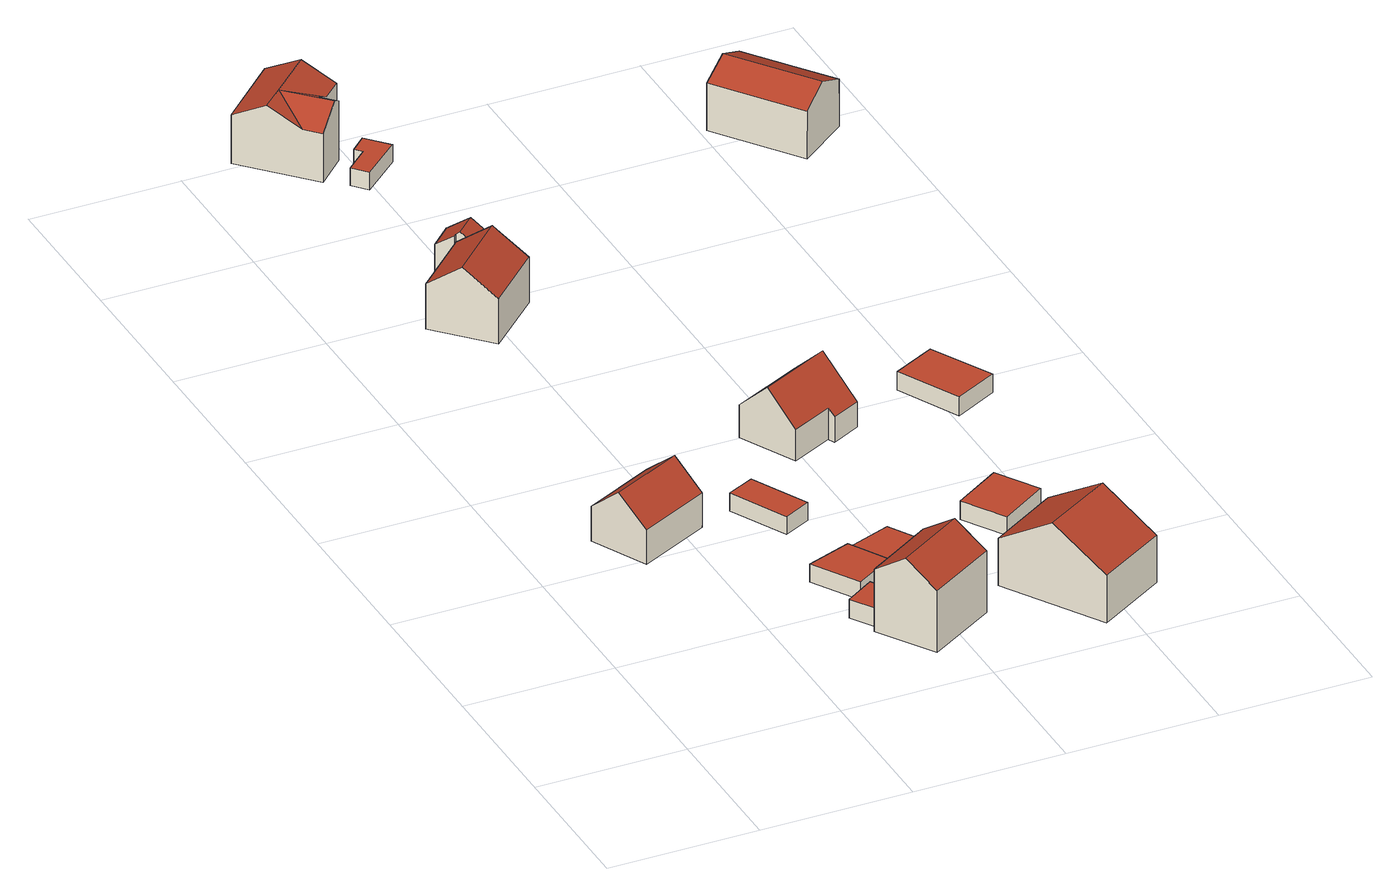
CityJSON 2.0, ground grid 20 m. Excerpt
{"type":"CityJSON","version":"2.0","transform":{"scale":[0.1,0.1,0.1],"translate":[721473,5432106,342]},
"CityObjects":{
"building1":{"type":"Building","attributes":{"Gemeindeschluessel":"09375199","HoeheDach":"352.457","HoeheGrund":"344.060","Methode":"1000","NiedrigsteTraufeDesGebaeudes":"348.888","Geometrietyp2DReferenz":"3000","measuredHeight":8.4,"function":"31001_1000","roofType":"3100"},"address":[{"Country":"Germany","Locality":"Sinzing","ThoroughfareName":"Eilsbrunner Straße 8"}],"geometry":[{"type":"Solid","lod":"2","boundaries":[[[[0,1,2,3]],[[4,0,3,5,6]],[[3,2,7,5]],[[8,7,2,1,9]],[[6,5,7,8]],[[8,9,4,6]],[[9,1,0,4]]]],"semantics":{"surfaces":[{"type":"RoofSurface","Dachneigung":"49.779","Dachorientierung":"156.264","Flaeche":"57.991","Z_MAX":"8.397","Z_MAX_ASL":"352.457","Z_MIN":"4.828","Z_MIN_ASL":"348.888"},{"type":"WallSurface","Flaeche":"55.772","Z_MAX":"8.397","Z_MAX_ASL":"352.457","Z_MIN":"0.000","Z_MIN_ASL":"344.060"},{"type":"RoofSurface","Dachneigung":"49.779","Dachorientierung":"336.264","Flaeche":"58.015","Z_MAX":"8.397","Z_MAX_ASL":"352.457","Z_MIN":"4.831","Z_MIN_ASL":"348.891"},{"type":"WallSurface","Flaeche":"55.797","Z_MAX":"8.397","Z_MAX_ASL":"352.457","Z_MIN":"0.000","Z_MIN_ASL":"344.060"},{"type":"WallSurface","Flaeche":"50.773","Z_MAX":"4.831","Z_MAX_ASL":"348.891","Z_MIN":"0.000","Z_MIN_ASL":"344.060"},{"type":"GroundSurface","Flaeche":"88.578","Z_MAX":"0.000","Z_MAX_ASL":"344.060","Z_MIN":"0.000","Z_MIN_ASL":"344.060"},{"type":"WallSurface","Flaeche":"50.701","Z_MAX":"4.833","Z_MAX_ASL":"348.893","Z_MIN":"0.000","Z_MIN_ASL":"344.060"}],"values":[[0,1,2,3,4,5,6]]}}]},
"building2":{"type":"Building","attributes":{"Gemeindeschluessel":"09375199","HoeheDach":"347.260","HoeheGrund":"344.720","Methode":"1000","NiedrigsteTraufeDesGebaeudes":"347.260","Geometrietyp2DReferenz":"3000","measuredHeight":2.54,"function":"31001_2000","roofType":"1000"},"geometry":[{"type":"Solid","lod":"2","boundaries":[[[[10,11,12,13]],[[14,10,13,15]],[[16,12,11,17]],[[17,11,10,14]],[[15,16,17,14]],[[15,13,12,16]]]],"semantics":{"surfaces":[{"type":"RoofSurface","Dachneigung":"90.000","Dachorientierung":"-1.000","Flaeche":"17.476","Z_MAX":"2.540","Z_MAX_ASL":"347.260","Z_MIN":"2.540","Z_MIN_ASL":"347.260"},{"type":"WallSurface","Flaeche":"9.649","Z_MAX":"2.540","Z_MAX_ASL":"347.260","Z_MIN":"0.000","Z_MIN_ASL":"344.720"},{"type":"WallSurface","Flaeche":"9.726","Z_MAX":"2.540","Z_MAX_ASL":"347.260","Z_MIN":"0.000","Z_MIN_ASL":"344.720"},{"type":"WallSurface","Flaeche":"11.631","Z_MAX":"2.540","Z_MAX_ASL":"347.260","Z_MIN":"0.000","Z_MIN_ASL":"344.720"},{"type":"GroundSurface","Flaeche":"17.476","Z_MAX":"0.000","Z_MAX_ASL":"344.720","Z_MIN":"0.000","Z_MIN_ASL":"344.720"},{"type":"WallSurface","Flaeche":"11.647","Z_MAX":"2.540","Z_MAX_ASL":"347.260","Z_MIN":"0.000","Z_MIN_ASL":"344.720"}],"values":[[0,1,2,3,4,5]]}}]},
"building3":{"type":"Building","attributes":{"Gemeindeschluessel":"09375199","HoeheDach":"356.043","HoeheGrund":"344.370","Methode":"1000","NiedrigsteTraufeDesGebaeudes":"352.998","Geometrietyp2DReferenz":"3000","measuredHeight":11.67,"function":"31001_1000","roofType":"3100"},"address":[{"Country":"Germany","Locality":"Sinzing","ThoroughfareName":"Eilsbrunner Straße 7"}],"geometry":[{"type":"Solid","lod":"2","boundaries":[[[[18,19,20,21,22,23]],[[22,24,25,23]],[[20,26,27,28,21]],[[19,29,26,20]],[[26,29,30,27]],[[23,25,31,18]],[[21,28,24,22]],[[27,30,31,25,24,28]],[[18,31,30,29,19]]]],"semantics":{"surfaces":[{"type":"GroundSurface","Flaeche":"95.009","Z_MAX":"0.000","Z_MAX_ASL":"344.370","Z_MIN":"0.000","Z_MIN_ASL":"344.370"},{"type":"WallSurface","Flaeche":"39.501","Z_MAX":"8.631","Z_MAX_ASL":"353.001","Z_MIN":"0.000","Z_MIN_ASL":"344.370"},{"type":"WallSurface","Flaeche":"90.488","Z_MAX":"11.673","Z_MAX_ASL":"356.043","Z_MIN":"0.000","Z_MIN_ASL":"344.370"},{"type":"WallSurface","Flaeche":"91.890","Z_MAX":"8.635","Z_MAX_ASL":"353.005","Z_MIN":"0.000","Z_MIN_ASL":"344.370"},{"type":"RoofSurface","Dachneigung":"55.669","Dachorientierung":"150.388","Flaeche":"57.464","Z_MAX":"11.673","Z_MAX_ASL":"356.043","Z_MIN":"8.628","Z_MIN_ASL":"352.998"},{"type":"WallSurface","Flaeche":"48.354","Z_MAX":"8.631","Z_MAX_ASL":"353.001","Z_MIN":"0.000","Z_MIN_ASL":"344.370"},{"type":"WallSurface","Flaeche":"4.367","Z_MAX":"8.630","Z_MAX_ASL":"353.000","Z_MIN":"0.000","Z_MIN_ASL":"344.370"},{"type":"RoofSurface","Dachneigung":"55.669","Dachorientierung":"330.388","Flaeche":"57.588","Z_MAX":"11.673","Z_MAX_ASL":"356.043","Z_MIN":"8.630","Z_MIN_ASL":"353.000"},{"type":"WallSurface","Flaeche":"90.392","Z_MAX":"11.673","Z_MAX_ASL":"356.043","Z_MIN":"0.000","Z_MIN_ASL":"344.370"}],"values":[[0,1,2,3,4,5,6,7,8]]}}]},
"building4":{"type":"Building","attributes":{"Gemeindeschluessel":"09375199","HoeheDach":"345.846","HoeheGrund":"343.340","Methode":"1000","NiedrigsteTraufeDesGebaeudes":"345.846","Geometrietyp2DReferenz":"3000","measuredHeight":2.51,"function":"31001_2000","roofType":"1000"},"geometry":[{"type":"Solid","lod":"2","boundaries":[[[[32,33,34,35]],[[36,37,38,39]],[[33,36,39,34]],[[33,32,37,36]],[[37,32,35,38]],[[34,39,38,35]]]],"semantics":{"surfaces":[{"type":"WallSurface","Flaeche":"18.178","Z_MAX":"2.506","Z_MAX_ASL":"345.846","Z_MIN":"0.000","Z_MIN_ASL":"343.340"},{"type":"WallSurface","Flaeche":"15.235","Z_MAX":"2.506","Z_MAX_ASL":"345.846","Z_MIN":"0.000","Z_MIN_ASL":"343.340"},{"type":"WallSurface","Flaeche":"15.390","Z_MAX":"2.506","Z_MAX_ASL":"345.846","Z_MIN":"0.000","Z_MIN_ASL":"343.340"},{"type":"GroundSurface","Flaeche":"41.447","Z_MAX":"0.000","Z_MAX_ASL":"343.340","Z_MIN":"0.000","Z_MIN_ASL":"343.340"},{"type":"WallSurface","Flaeche":"16.019","Z_MAX":"2.506","Z_MAX_ASL":"345.846","Z_MIN":"0.000","Z_MIN_ASL":"343.340"},{"type":"RoofSurface","Dachneigung":"90.000","Dachorientierung":"-1.000","Flaeche":"41.447","Z_MAX":"2.506","Z_MAX_ASL":"345.846","Z_MIN":"2.506","Z_MIN_ASL":"345.846"}],"values":[[0,1,2,3,4,5]]}}]},
"building5":{"type":"Building","attributes":{"Gemeindeschluessel":"09375199","HoeheDach":"358.510","HoeheGrund":"348.950","Methode":"2000","NiedrigsteTraufeDesGebaeudes":"355.175","Geometrietyp2DReferenz":"3000","measuredHeight":9.56,"function":"31001_1000","roofType":"3100"},"address":[{"Country":"Germany","Locality":"Sinzing","ThoroughfareName":"Am Hang 8a"}],"geometry":[{"type":"Solid","lod":"2","boundaries":[[[[40,41,42,43,44,45]],[[42,46,47,43]],[[44,48,49,45]],[[50,51,52,49,48]],[[41,53,46,42]],[[43,47,50,48,44]],[[45,49,52,40]],[[47,46,53,51,50]],[[40,52,51,53,41]]]],"semantics":{"surfaces":[{"type":"GroundSurface","Flaeche":"92.666","Z_MAX":"-0.000","Z_MAX_ASL":"348.950","Z_MIN":"-0.000","Z_MIN_ASL":"348.950"},{"type":"WallSurface","Flaeche":"62.289","Z_MAX":"6.227","Z_MAX_ASL":"355.177","Z_MIN":"-0.000","Z_MIN_ASL":"348.950"},{"type":"WallSurface","Flaeche":"59.743","Z_MAX":"6.229","Z_MAX_ASL":"355.179","Z_MIN":"-0.000","Z_MIN_ASL":"348.950"},{"type":"RoofSurface","Dachneigung":"54.253","Dachorientierung":"318.659","Flaeche":"57.076","Z_MAX":"9.560","Z_MAX_ASL":"358.510","Z_MIN":"6.226","Z_MIN_ASL":"355.176"},{"type":"WallSurface","Flaeche":"31.603","Z_MAX":"9.180","Z_MAX_ASL":"358.130","Z_MIN":"-0.000","Z_MIN_ASL":"348.950"},{"type":"WallSurface","Flaeche":"73.098","Z_MAX":"9.560","Z_MAX_ASL":"358.510","Z_MIN":"-0.000","Z_MIN_ASL":"348.950"},{"type":"WallSurface","Flaeche":"2.560","Z_MAX":"6.227","Z_MAX_ASL":"355.178","Z_MIN":"-0.000","Z_MIN_ASL":"348.950"},{"type":"RoofSurface","Dachneigung":"54.254","Dachorientierung":"138.659","Flaeche":"57.100","Z_MAX":"9.560","Z_MAX_ASL":"358.510","Z_MIN":"6.225","Z_MIN_ASL":"355.175"},{"type":"WallSurface","Flaeche":"41.496","Z_MAX":"9.560","Z_MAX_ASL":"358.510","Z_MIN":"-0.000","Z_MIN_ASL":"348.950"}],"values":[[0,1,2,3,4,5,6,7,8]]}}]},
"building6":{"type":"Building","attributes":{"Gemeindeschluessel":"09375199","HoeheDach":"345.536","HoeheGrund":"342.960","Methode":"1000","NiedrigsteTraufeDesGebaeudes":"345.536","Geometrietyp2DReferenz":"3000","measuredHeight":2.58,"function":"31001_2000","roofType":"1000"},"geometry":[{"type":"Solid","lod":"2","boundaries":[[[[54,55,56,57]],[[57,58,59,54]],[[59,60,55,54]],[[55,60,61,56]],[[57,56,61,58]],[[58,61,60,59]]]],"semantics":{"surfaces":[{"type":"WallSurface","Flaeche":"21.952","Z_MAX":"2.576","Z_MAX_ASL":"345.536","Z_MIN":"0.000","Z_MIN_ASL":"342.960"},{"type":"GroundSurface","Flaeche":"33.856","Z_MAX":"0.000","Z_MAX_ASL":"342.960","Z_MIN":"0.000","Z_MIN_ASL":"342.960"},{"type":"WallSurface","Flaeche":"10.235","Z_MAX":"2.576","Z_MAX_ASL":"345.536","Z_MIN":"0.000","Z_MIN_ASL":"342.960"},{"type":"RoofSurface","Dachneigung":"90.000","Dachorientierung":"-1.000","Flaeche":"33.856","Z_MAX":"2.576","Z_MAX_ASL":"345.536","Z_MIN":"2.576","Z_MIN_ASL":"345.536"},{"type":"WallSurface","Flaeche":"10.233","Z_MAX":"2.576","Z_MAX_ASL":"345.536","Z_MIN":"0.000","Z_MIN_ASL":"342.960"},{"type":"WallSurface","Flaeche":"21.953","Z_MAX":"2.576","Z_MAX_ASL":"345.536","Z_MIN":"0.000","Z_MIN_ASL":"342.960"}],"values":[[0,1,2,3,4,5]]}}]},
"building7":{"type":"Building","attributes":{"Gemeindeschluessel":"09375199","HoeheDach":"356.656","HoeheGrund":"349.090","Methode":"2000","NiedrigsteTraufeDesGebaeudes":"353.274","Geometrietyp2DReferenz":"3000","measuredHeight":7.57,"function":"31001_2000","roofType":"3100"},"geometry":[{"type":"Solid","lod":"2","boundaries":[[[[62,63,64,65]],[[66,67,68,69]],[[65,64,67,66]],[[70,71,72,73]],[[69,74,75,62,65,66]],[[69,68,72,71,74]],[[75,70,73,63,62]],[[74,71,70,75]],[[64,63,73,72,68,67]]]],"semantics":{"surfaces":[{"type":"WallSurface","Flaeche":"2.965","Z_MAX":"7.215","Z_MAX_ASL":"356.305","Z_MIN":"0.000","Z_MIN_ASL":"349.090"},{"type":"WallSurface","Flaeche":"21.017","Z_MAX":"5.402","Z_MAX_ASL":"354.492","Z_MIN":"0.000","Z_MIN_ASL":"349.090"},{"type":"WallSurface","Flaeche":"15.841","Z_MAX":"7.212","Z_MAX_ASL":"356.302","Z_MIN":"0.000","Z_MIN_ASL":"349.090"},{"type":"RoofSurface","Dachneigung":"54.194","Dachorientierung":"136.154","Flaeche":"20.205","Z_MAX":"7.566","Z_MAX_ASL":"356.656","Z_MIN":"4.184","Z_MIN_ASL":"353.274"},{"type":"GroundSurface","Flaeche":"27.904","Z_MAX":"0.000","Z_MAX_ASL":"349.090","Z_MIN":"0.000","Z_MIN_ASL":"349.090"},{"type":"WallSurface","Flaeche":"46.998","Z_MAX":"7.566","Z_MAX_ASL":"356.656","Z_MIN":"0.000","Z_MIN_ASL":"349.090"},{"type":"WallSurface","Flaeche":"31.071","Z_MAX":"7.566","Z_MAX_ASL":"356.656","Z_MIN":"0.000","Z_MIN_ASL":"349.090"},{"type":"WallSurface","Flaeche":"14.667","Z_MAX":"4.196","Z_MAX_ASL":"353.286","Z_MIN":"0.000","Z_MIN_ASL":"349.090"},{"type":"RoofSurface","Dachneigung":"54.207","Dachorientierung":"316.162","Flaeche":"14.198","Z_MAX":"7.566","Z_MAX_ASL":"356.656","Z_MIN":"5.402","Z_MIN_ASL":"354.492"}],"values":[[0,1,2,3,4,5,6,7,8]]}}]},
"building8":{"type":"Building","attributes":{"Gemeindeschluessel":"09375199","HoeheDach":"360.031","HoeheGrund":"350.910","Methode":"2000","NiedrigsteTraufeDesGebaeudes":"357.734","Geometrietyp2DReferenz":"3000","measuredHeight":9.12,"function":"31001_1000","roofType":"3100","storeysAboveGround":2},"address":[{"Country":"Germany","Locality":"Sinzing","ThoroughfareName":"Am Hang 7"}],"geometry":[{"type":"Solid","lod":"2","boundaries":[[[[76,77,78,79,80]],[[81,82,83,84,76]],[[85,86,83,82]],[[87,88,89,84,83,86]],[[80,79,90,91,92]],[[90,93,87,86,85,91]],[[89,76,84]],[[91,85,82,81,92]],[[76,89,88,77]],[[80,92,81,76]],[[87,93,78,77,88]],[[78,93,90,79]]]],"semantics":{"surfaces":[{"type":"RoofSurface","Dachneigung":"59.458","Dachorientierung":"46.521","Flaeche":"14.398","Z_MAX":"9.121","Z_MAX_ASL":"360.031","Z_MIN":"6.826","Z_MIN_ASL":"357.736"},{"type":"RoofSurface","Dachneigung":"63.320","Dachorientierung":"316.537","Flaeche":"56.763","Z_MAX":"9.121","Z_MAX_ASL":"360.031","Z_MIN":"6.824","Z_MIN_ASL":"357.734"},{"type":"WallSurface","Flaeche":"75.775","Z_MAX":"6.825","Z_MAX_ASL":"357.735","Z_MIN":"0.000","Z_MIN_ASL":"350.910"},{"type":"WallSurface","Flaeche":"89.923","Z_MAX":"9.120","Z_MAX_ASL":"360.030","Z_MIN":"0.000","Z_MIN_ASL":"350.910"},{"type":"WallSurface","Flaeche":"41.505","Z_MAX":"8.293","Z_MAX_ASL":"359.203","Z_MIN":"0.000","Z_MIN_ASL":"350.910"},{"type":"GroundSurface","Flaeche":"114.665","Z_MAX":"0.000","Z_MAX_ASL":"350.910","Z_MIN":"0.000","Z_MIN_ASL":"350.910"},{"type":"RoofSurface","Dachneigung":"63.333","Dachorientierung":"136.534","Flaeche":"9.905","Z_MAX":"9.120","Z_MAX_ASL":"360.030","Z_MIN":"6.830","Z_MIN_ASL":"357.740"},{"type":"WallSurface","Flaeche":"72.818","Z_MAX":"9.121","Z_MAX_ASL":"360.031","Z_MIN":"0.000","Z_MIN_ASL":"350.910"},{"type":"RoofSurface","Dachneigung":"59.464","Dachorientierung":"226.534","Flaeche":"21.611","Z_MAX":"9.121","Z_MAX_ASL":"360.031","Z_MIN":"6.829","Z_MIN_ASL":"357.739"},{"type":"RoofSurface","Dachneigung":"63.324","Dachorientierung":"136.540","Flaeche":"26.940","Z_MAX":"9.121","Z_MAX_ASL":"360.031","Z_MIN":"6.826","Z_MIN_ASL":"357.736"},{"type":"WallSurface","Flaeche":"43.163","Z_MAX":"9.121","Z_MAX_ASL":"360.031","Z_MIN":"0.000","Z_MIN_ASL":"350.910"},{"type":"WallSurface","Flaeche":"20.822","Z_MAX":"8.295","Z_MAX_ASL":"359.205","Z_MIN":"0.000","Z_MIN_ASL":"350.910"}],"values":[[0,1,2,3,4,5,6,7,8,9,10,11]]}}]},
"building9":{"type":"Building","attributes":{"Gemeindeschluessel":"09375199","HoeheDach":"345.176","HoeheGrund":"342.870","Methode":"1000","NiedrigsteTraufeDesGebaeudes":"345.176","Geometrietyp2DReferenz":"3000","measuredHeight":2.31,"function":"31001_2000","roofType":"1000"},"geometry":[{"type":"Solid","lod":"2","boundaries":[[[[94,95,96,97]],[[98,99,100,96,95]],[[101,100,99,102]],[[103,98,95,94]],[[102,99,98,103]],[[97,96,100,101]],[[102,103,94,97,101]]]],"semantics":{"surfaces":[{"type":"WallSurface","Flaeche":"14.019","Z_MAX":"2.306","Z_MAX_ASL":"345.176","Z_MIN":"0.000","Z_MIN_ASL":"342.870"},{"type":"RoofSurface","Dachneigung":"90.000","Dachorientierung":"-1.000","Flaeche":"43.101","Z_MAX":"2.306","Z_MAX_ASL":"345.176","Z_MIN":"2.306","Z_MIN_ASL":"345.176"},{"type":"WallSurface","Flaeche":"14.040","Z_MAX":"2.306","Z_MAX_ASL":"345.176","Z_MIN":"0.000","Z_MIN_ASL":"342.870"},{"type":"WallSurface","Flaeche":"2.293","Z_MAX":"2.306","Z_MAX_ASL":"345.176","Z_MIN":"0.000","Z_MIN_ASL":"342.870"},{"type":"WallSurface","Flaeche":"15.088","Z_MAX":"2.306","Z_MAX_ASL":"345.176","Z_MIN":"0.000","Z_MIN_ASL":"342.870"},{"type":"WallSurface","Flaeche":"15.208","Z_MAX":"2.306","Z_MAX_ASL":"345.176","Z_MIN":"0.000","Z_MIN_ASL":"342.870"},{"type":"GroundSurface","Flaeche":"43.101","Z_MAX":"0.000","Z_MAX_ASL":"342.870","Z_MIN":"0.000","Z_MIN_ASL":"342.870"}],"values":[[0,1,2,3,4,5,6]]}}]},
"building10":{"type":"Building","attributes":{"Gemeindeschluessel":"09375199","HoeheDach":"353.500","HoeheGrund":"351.121","Methode":"2000","NiedrigsteTraufeDesGebaeudes":"353.500","Geometrietyp2DReferenz":"3000","measuredHeight":2.38,"function":"31001_2000","roofType":"1000","storeysAboveGround":1},"geometry":[{"type":"Solid","lod":"2","boundaries":[[[[104,105,106,107]],[[108,109,110,111]],[[112,113,105,104]],[[111,110,114,115]],[[115,112,104,107,108,111]],[[107,106,109,108]],[[110,109,106,105,113,114]],[[115,114,113,112]]]],"semantics":{"surfaces":[{"type":"WallSurface","Flaeche":"6.535","Z_MAX":"2.379","Z_MAX_ASL":"353.500","Z_MIN":"-0.001","Z_MIN_ASL":"351.120"},{"type":"WallSurface","Flaeche":"16.229","Z_MAX":"2.379","Z_MAX_ASL":"353.500","Z_MIN":"-0.001","Z_MIN_ASL":"351.120"},{"type":"WallSurface","Flaeche":"3.068","Z_MAX":"2.379","Z_MAX_ASL":"353.500","Z_MIN":"-0.001","Z_MIN_ASL":"351.120"},{"type":"WallSurface","Flaeche":"6.130","Z_MAX":"2.379","Z_MAX_ASL":"353.500","Z_MIN":"-0.001","Z_MIN_ASL":"351.120"},{"type":"GroundSurface","Flaeche":"21.099","Z_MAX":"-0.001","Z_MAX_ASL":"351.120","Z_MIN":"-0.001","Z_MIN_ASL":"351.120"},{"type":"WallSurface","Flaeche":"9.233","Z_MAX":"2.379","Z_MAX_ASL":"353.500","Z_MIN":"-0.001","Z_MIN_ASL":"351.120"},{"type":"RoofSurface","Dachneigung":"90.000","Dachorientierung":"-1.000","Flaeche":"21.099","Z_MAX":"2.379","Z_MAX_ASL":"353.500","Z_MIN":"2.379","Z_MIN_ASL":"353.500"},{"type":"WallSurface","Flaeche":"9.726","Z_MAX":"2.379","Z_MAX_ASL":"353.500","Z_MIN":"-0.001","Z_MIN_ASL":"351.120"}],"values":[[0,1,2,3,4,5,6,7]]}}]},
"building11":{"type":"Building","attributes":{"Gemeindeschluessel":"09375199","HoeheDach":"352.490","HoeheGrund":"343.883","Methode":"2000","NiedrigsteTraufeDesGebaeudes":"347.362","Geometrietyp2DReferenz":"3000","measuredHeight":8.61,"function":"31001_1000","roofType":"3100"},"address":[{"Country":"Germany","Locality":"Sinzing","ThoroughfareName":"Eilsbrunner Straße 6"}],"geometry":[{"type":"Solid","lod":"2","boundaries":[[[[116,117,118,119,120,121]],[[119,122,123,120]],[[116,124,125,117]],[[126,127,128,129,123,122]],[[116,121,129,128,124]],[[118,126,122,119]],[[120,123,129,121]],[[126,118,117,125,127]],[[128,127,125,124]]]],"semantics":{"surfaces":[{"type":"GroundSurface","Flaeche":"93.183","Z_MAX":"0.000","Z_MAX_ASL":"343.883","Z_MIN":"0.000","Z_MIN_ASL":"343.883"},{"type":"WallSurface","Flaeche":"3.989","Z_MAX":"4.464","Z_MAX_ASL":"348.347","Z_MIN":"0.000","Z_MIN_ASL":"343.883"},{"type":"WallSurface","Flaeche":"47.340","Z_MAX":"4.515","Z_MAX_ASL":"348.398","Z_MIN":"0.000","Z_MIN_ASL":"343.883"},{"type":"RoofSurface","Dachneigung":"45.724","Dachorientierung":"154.143","Flaeche":"68.500","Z_MAX":"8.607","Z_MAX_ASL":"352.490","Z_MIN":"3.479","Z_MIN_ASL":"347.362"},{"type":"WallSurface","Flaeche":"55.335","Z_MAX":"8.607","Z_MAX_ASL":"352.490","Z_MIN":"0.000","Z_MIN_ASL":"343.883"},{"type":"WallSurface","Flaeche":"15.296","Z_MAX":"3.486","Z_MAX_ASL":"347.369","Z_MIN":"0.000","Z_MIN_ASL":"343.883"},{"type":"WallSurface","Flaeche":"27.260","Z_MAX":"4.464","Z_MAX_ASL":"348.347","Z_MIN":"0.000","Z_MIN_ASL":"343.883"},{"type":"WallSurface","Flaeche":"59.376","Z_MAX":"8.607","Z_MAX_ASL":"352.490","Z_MIN":"0.000","Z_MIN_ASL":"343.883"},{"type":"RoofSurface","Dachneigung":"45.726","Dachorientierung":"334.142","Flaeche":"61.647","Z_MAX":"8.607","Z_MAX_ASL":"352.490","Z_MIN":"4.502","Z_MIN_ASL":"348.385"}],"values":[[0,1,2,3,4,5,6,7,8]]}}]},
"building12":{"type":"Building","attributes":{"Gemeindeschluessel":"09375199","HoeheDach":"356.016","HoeheGrund":"344.660","Methode":"1000","NiedrigsteTraufeDesGebaeudes":"351.269","Geometrietyp2DReferenz":"3000","measuredHeight":11.36,"function":"31001_1000","roofType":"3100"},"address":[{"Country":"Germany","Locality":"Sinzing","ThoroughfareName":"Eilsbrunner Straße 5"}],"geometry":[{"type":"Solid","lod":"2","boundaries":[[[[130,131,132,133]],[[134,135,136,137]],[[136,138,130,133,137]],[[135,139,138,136]],[[137,133,132,134]],[[138,139,131,130]],[[134,132,131,139,135]]]],"semantics":{"surfaces":[{"type":"RoofSurface","Dachneigung":"58.160","Dachorientierung":"330.786","Flaeche":"97.454","Z_MAX":"11.356","Z_MAX_ASL":"356.016","Z_MIN":"6.611","Z_MIN_ASL":"351.271"},{"type":"GroundSurface","Flaeche":"165.535","Z_MAX":"-0.000","Z_MAX_ASL":"344.660","Z_MIN":"-0.000","Z_MIN_ASL":"344.660"},{"type":"WallSurface","Flaeche":"137.275","Z_MAX":"11.356","Z_MAX_ASL":"356.016","Z_MIN":"-0.000","Z_MIN_ASL":"344.660"},{"type":"WallSurface","Flaeche":"71.560","Z_MAX":"6.612","Z_MAX_ASL":"351.272","Z_MIN":"-0.000","Z_MIN_ASL":"344.660"},{"type":"WallSurface","Flaeche":"71.655","Z_MAX":"6.611","Z_MAX_ASL":"351.271","Z_MIN":"-0.000","Z_MIN_ASL":"344.660"},{"type":"RoofSurface","Dachneigung":"58.160","Dachorientierung":"150.786","Flaeche":"97.403","Z_MAX":"11.356","Z_MAX_ASL":"356.016","Z_MIN":"6.609","Z_MIN_ASL":"351.269"},{"type":"WallSurface","Flaeche":"137.300","Z_MAX":"11.356","Z_MAX_ASL":"356.016","Z_MIN":"-0.000","Z_MIN_ASL":"344.660"}],"values":[[0,1,2,3,4,5,6]]}}]},
"building13":{"type":"Building","attributes":{"Gemeindeschluessel":"09375199","HoeheDach":"344.695","HoeheGrund":"342.100","Methode":"1000","NiedrigsteTraufeDesGebaeudes":"344.695","Geometrietyp2DReferenz":"3000","measuredHeight":2.6,"function":"31001_2000","roofType":"1000"},"geometry":[{"type":"Solid","lod":"2","boundaries":[[[[140,141,142,143]],[[144,145,146,147]],[[141,146,145,142]],[[142,145,144,143]],[[140,147,146,141]],[[143,144,147,140]]]],"semantics":{"surfaces":[{"type":"GroundSurface","Flaeche":"48.941","Z_MAX":"0.000","Z_MAX_ASL":"342.100","Z_MIN":"0.000","Z_MIN_ASL":"342.100"},{"type":"RoofSurface","Dachneigung":"90.000","Dachorientierung":"-1.000","Flaeche":"48.941","Z_MAX":"2.595","Z_MAX_ASL":"344.695","Z_MIN":"2.595","Z_MIN_ASL":"344.695"},{"type":"WallSurface","Flaeche":"17.052","Z_MAX":"2.595","Z_MAX_ASL":"344.695","Z_MIN":"0.000","Z_MIN_ASL":"342.100"},{"type":"WallSurface","Flaeche":"19.329","Z_MAX":"2.595","Z_MAX_ASL":"344.695","Z_MIN":"0.000","Z_MIN_ASL":"342.100"},{"type":"WallSurface","Flaeche":"17.049","Z_MAX":"2.595","Z_MAX_ASL":"344.695","Z_MIN":"0.000","Z_MIN_ASL":"342.100"}],"values":[[0,1,2,3,3,4]]}}]},
"building14":{"type":"Building","attributes":{"Gemeindeschluessel":"09375199","HoeheDach":"344.772","HoeheGrund":"342.240","Methode":"1000","NiedrigsteTraufeDesGebaeudes":"344.772","Geometrietyp2DReferenz":"3000","measuredHeight":2.53,"function":"31001_2000","roofType":"1000"},"geometry":[{"type":"Solid","lod":"2","boundaries":[[[[148,149,150,151]],[[151,152,153,148]],[[148,153,154,149]],[[149,154,155,150]],[[152,155,154,153]],[[150,155,152,151]]]],"semantics":{"surfaces":[{"type":"GroundSurface","Flaeche":"59.685","Z_MAX":"0.000","Z_MAX_ASL":"342.240","Z_MIN":"0.000","Z_MIN_ASL":"342.240"},{"type":"WallSurface","Flaeche":"23.419","Z_MAX":"2.532","Z_MAX_ASL":"344.772","Z_MIN":"0.000","Z_MIN_ASL":"342.240"},{"type":"WallSurface","Flaeche":"16.266","Z_MAX":"2.532","Z_MAX_ASL":"344.772","Z_MIN":"0.000","Z_MIN_ASL":"342.240"},{"type":"WallSurface","Flaeche":"23.470","Z_MAX":"2.532","Z_MAX_ASL":"344.772","Z_MIN":"0.000","Z_MIN_ASL":"342.240"},{"type":"RoofSurface","Dachneigung":"90.000","Dachorientierung":"-1.000","Flaeche":"59.685","Z_MAX":"2.532","Z_MAX_ASL":"344.772","Z_MIN":"2.532","Z_MIN_ASL":"344.772"},{"type":"WallSurface","Flaeche":"16.377","Z_MAX":"2.532","Z_MAX_ASL":"344.772","Z_MIN":"0.000","Z_MIN_ASL":"342.240"}],"values":[[0,1,2,3,4,5]]}}]},
"building15":{"type":"Building","attributes":{"Gemeindeschluessel":"09375199","HoeheDach":"354.357","HoeheGrund":"345.950","Methode":"1000","NiedrigsteTraufeDesGebaeudes":"352.451","Geometrietyp2DReferenz":"3000","measuredHeight":8.41,"function":"31001_1000","roofType":"3100","storeysAboveGround":2},"address":[{"Country":"Germany","Locality":"Sinzing","ThoroughfareName":"Am Hang 14"}],"geometry":[{"type":"Solid","lod":"2","boundaries":[[[[156,157,158,159]],[[160,161,162,163]],[[164,165,157,156]],[[163,162,166,165,164]],[[159,158,167,161,160]],[[163,164,156,159,160]],[[167,158,157,165,166]],[[161,167,166,162]]]],"semantics":{"surfaces":[{"type":"WallSurface","Flaeche":"39.029","Z_MAX":"6.511","Z_MAX_ASL":"352.461","Z_MIN":"0.000","Z_MIN_ASL":"345.950"},{"type":"WallSurface","Flaeche":"86.904","Z_MAX":"6.507","Z_MAX_ASL":"352.457","Z_MIN":"0.000","Z_MIN_ASL":"345.950"},{"type":"WallSurface","Flaeche":"47.836","Z_MAX":"6.506","Z_MAX_ASL":"352.456","Z_MIN":"0.000","Z_MIN_ASL":"345.950"},{"type":"WallSurface","Flaeche":"60.678","Z_MAX":"8.407","Z_MAX_ASL":"354.357","Z_MIN":"0.000","Z_MIN_ASL":"345.950"},{"type":"WallSurface","Flaeche":"60.540","Z_MAX":"8.407","Z_MAX_ASL":"354.357","Z_MIN":"0.000","Z_MIN_ASL":"345.950"},{"type":"GroundSurface","Flaeche":"108.557","Z_MAX":"0.000","Z_MAX_ASL":"345.950","Z_MIN":"0.000","Z_MIN_ASL":"345.950"},{"type":"RoofSurface","Dachneigung":"64.936","Dachorientierung":"53.311","Flaeche":"59.925","Z_MAX":"8.407","Z_MAX_ASL":"354.357","Z_MIN":"6.501","Z_MIN_ASL":"352.451"},{"type":"RoofSurface","Dachneigung":"64.942","Dachorientierung":"233.312","Flaeche":"59.907","Z_MAX":"8.407","Z_MAX_ASL":"354.357","Z_MIN":"6.507","Z_MIN_ASL":"352.457"}],"values":[[0,1,2,3,4,5,6,7]]}}]}
},
"vertices":[
[119,364,69],[213,410,69],[195,448,105],[100,402,105],[119,364,21],[82,439,69],[82,439,21],[176,486,69],[176,486,21],[213,410,21],
[300,113,53],[339,137,53],[319,170,53],[280,145,53],[300,113,27],[280,145,27],[319,170,27],[339,137,27],
[387,167,24],[434,91,24],[343,35,24],[296,110,24],[300,113,24],[339,137,24],[300,113,110],[339,137,110],[343,35,110],[320,73,140],[296,110,110],[434,91,110],[410,129,140],[387,167,110],
[282,258,13],[319,196,13],[319,196,38],[282,258,38],[372,227,13],[342,280,13],[342,280,38],[372,227,38],
[146,949,69],[182,912,69],[210,882,69],[138,813,69],[74,880,69],[143,946,69],[210,882,132],[138,813,132],[74,880,132],[143,946,132],[106,847,165],[178,916,165],[146,949,132],[182,912,161],
[304,369,10],[304,369,35],[266,446,35],[266,446,10],[302,463,10],[340,387,10],[340,387,35],[302,463,35],
[146,949,71],[146,949,143],[143,946,143],[143,946,71],[126,965,71],[126,965,125],[154,992,125],[154,992,71],[182,912,113],[207,936,113],[175,970,147],[150,946,147],[207,936,71],[182,912,71],
[69,1276,180],[118,1225,180],[128,1235,172],[111,1253,172],[129,1270,157],[122,1326,180],[90,1359,157],[10,1283,157],[41,1250,180],[90,1359,89],[10,1283,89],[90,1198,89],[90,1198,157],[72,1217,157],[111,1253,89],[153,1293,89],[153,1293,157],[128,1235,89],
[372,227,9],[372,227,32],[342,280,32],[342,280,9],[377,219,32],[435,250,32],[404,303,32],[404,303,9],[435,250,9],[377,219,9],
[137,1212,91],[137,1212,115],[157,1231,115],[157,1231,91],[183,1202,91],[183,1202,115],[132,1157,115],[132,1157,91],[145,1203,91],[145,1203,115],[115,1176,115],[115,1176,91],
[340,576,19],[435,622,19],[476,537,19],[437,518,19],[433,527,19],[378,500,19],[437,518,54],[433,527,63],[340,576,64],[435,622,64],[476,537,54],[453,584,105],[359,538,105],[378,500,63],
[510,70,140],[602,126,140],[562,192,93],[470,135,93],[562,192,27],[642,61,27],[550,5,27],[470,135,27],[550,5,93],[642,61,93],
[510,325,1],[573,365,1],[608,309,1],[545,269,1],[545,269,27],[608,309,27],[573,365,27],[510,325,27],
[565,616,2],[622,645,2],[665,563,2],[607,533,2],[607,533,28],[565,616,28],[622,645,28],[665,563,28],
[693,1171,39],[693,1171,105],[729,1123,105],[729,1123,39],[664,1074,39],[664,1074,105],[584,1182,105],[584,1182,39],[649,1230,39],[649,1230,105],[616,1206,124],[696,1099,124]
]}
